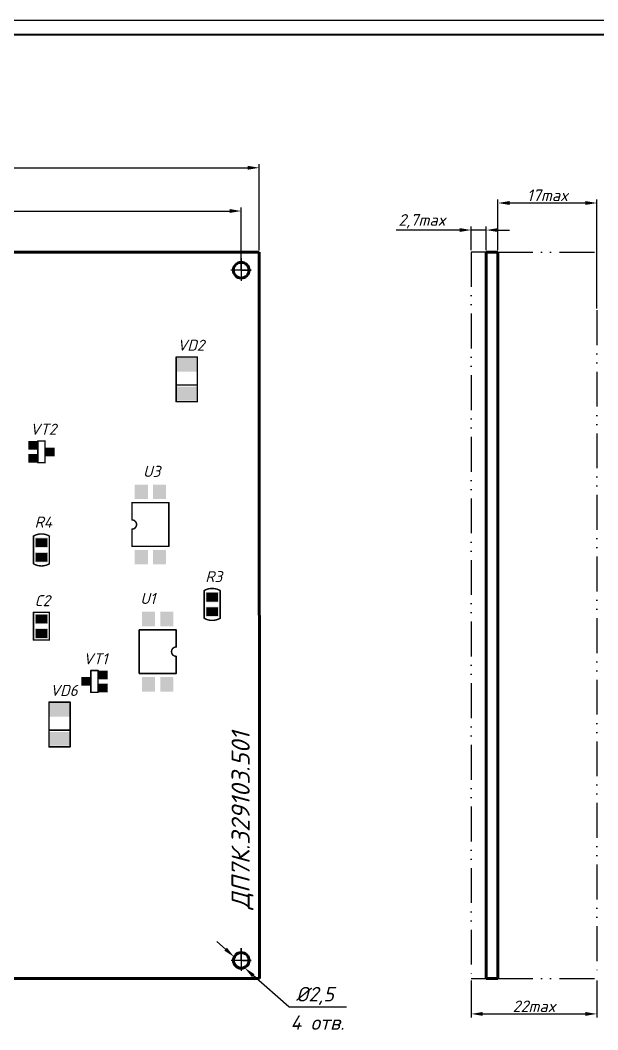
# Model space of a CAD drawing. Header units: millimetres. Extents: x 19 to 3628, y -3840 to 6.
# Drawn here: x 3017.1 to 3215.8, y -3593.2 to -3245.8 of the extents above; entities that cross this region are included whole.
import ezdxf

# ---------------------------------------------------------------- set-up
doc = ezdxf.new("R2010")
doc.units = ezdxf.units.MM
doc.header["$PDMODE"] = 2
doc.linetypes.add('ACAD_ISO12W100', pattern=[21, 12, -3, 0, -3, 0, -3])
doc.linetypes.add('Штрихпунктирная МГВРК', pattern=[30, 10, -2, 1, -2, 10, -2, 1, -2])
doc.layers.get('0').update_dxf_attribs({"lineweight": 80})
for name, color, linetype, lineweight in [('1-оси', 1, 'Штрихпунктирная МГВРК', 30), ('2-тонкие', 141, 'Continuous', 30), ('3-размеры', 220, 'Continuous', 30), ('Основная', 7, 'Continuous', 40)]:
    doc.layers.add(name, color=color, linetype=linetype, lineweight=lineweight)
for name, color, linetype in [('KONTUR', 7, 'Continuous'), ('TopOverlay', 2, 'Continuous'), ('TopPaste', 8, 'Continuous'), ('TopSolder', 216, 'Continuous')]:
    doc.layers.add(name, color=color, linetype=linetype)
doc.styles.get("Standard").update_dxf_attribs({"font": 'isocpeui.ttf'})
doc.styles.add('Мой', font='isocpeui.ttf')
doc.dimstyles.new('Мой', dxfattribs={"dimtxt": 4, "dimasz": 4, "dimexe": 1.25, "dimexo": 0.625, "dimtad": 1, "dimdec": 0, "dimtxsty": 'Мой', "dimcen": 2.5, "dimadec": 0, "dimazin": 0, "dimtfac": 1, "dimtdec": 0, "dimtmove": 0, "dimatfit": 3, "dimfxl": 1, "dimarcsym": 0})

# ---------------------------------------------------------------- blocks, each defined once
blk = doc.blocks.new('*D35')
at = {"layer": '3-размеры', "color": 0, "lineweight": -2, "transparency": 16777216}
for p, q in [((3181.46, -3324.92), (3181.46, -3307.42)), ((3215.54, -3344.92), (3215.54, -3307.42)), ((3185.46, -3308.67), (3211.54, -3308.67))]:
    blk.add_line(p, q, dxfattribs=at)
at = {"layer": '3-размеры', "color": 0, "transparency": 16777216}
for points in [[(3185.46, -3308), (3185.46, -3309.33), (3181.46, -3308.67)], [(3211.54, -3308), (3211.54, -3309.33), (3215.54, -3308.67)]]:
    blk.add_solid(points, dxfattribs=at)
at = {"layer": 'Defpoints', "color": 0, "transparency": 16777216}
for p in [(3215.54, -3308.67), (3181.46, -3325.54), (3215.54, -3345.54)]:
    blk.add_point(p, dxfattribs=at)
at = {"layer": '3-размеры', "color": 0, "transparency": 16777216, "insert": (3198.5, -3306.02), "char_height": 4, "width": 10.1701, "attachment_point": 5, "style": 'Мой'}
blk.add_mtext('17max', dxfattribs=at)
blk = doc.blocks.new('*D36')
at = {"layer": '3-размеры', "color": 0, "lineweight": -2, "transparency": 16777216}
for p, q in [((3172.24, -3324.92), (3172.24, -3316.73)), ((3177.46, -3324.92), (3177.46, -3316.73)), ((3168.24, -3317.98), (3146.41, -3317.98)), ((3177.46, -3317.98), (3172.24, -3317.98)), ((3181.46, -3317.98), (3185.46, -3317.98))]:
    blk.add_line(p, q, dxfattribs=at)
at = {"layer": '3-размеры', "color": 0, "transparency": 16777216}
for points in [[(3168.24, -3317.31), (3168.24, -3318.65), (3172.24, -3317.98)], [(3181.46, -3317.31), (3181.46, -3318.65), (3177.46, -3317.98)]]:
    blk.add_solid(points, dxfattribs=at)
at = {"layer": 'Defpoints', "color": 0, "transparency": 16777216}
for p in [(3172.24, -3317.98), (3172.24, -3325.54), (3177.46, -3325.54)]:
    blk.add_point(p, dxfattribs=at)
at = {"layer": '3-размеры', "color": 0, "transparency": 16777216, "insert": (3155.32, -3314.96), "char_height": 4, "attachment_point": 5, "style": 'Мой'}
blk.add_mtext('2,7max', dxfattribs=at)
blk = doc.blocks.new('*D37')
at = {"layer": '3-размеры', "color": 0, "lineweight": -2, "transparency": 16777216}
for p, q in [((3172.24, -3576.17), (3172.24, -3588.97)), ((3215.54, -3576.17), (3215.54, -3588.97)), ((3176.24, -3587.72), (3211.54, -3587.72))]:
    blk.add_line(p, q, dxfattribs=at)
at = {"layer": '3-размеры', "color": 0, "transparency": 16777216}
for points in [[(3176.24, -3587.05), (3176.24, -3588.39), (3172.24, -3587.72)], [(3211.54, -3587.05), (3211.54, -3588.39), (3215.54, -3587.72)]]:
    blk.add_solid(points, dxfattribs=at)
at = {"layer": 'Defpoints', "color": 0, "transparency": 16777216}
for p in [(3172.24, -3575.54), (3215.54, -3575.54), (3215.54, -3587.72)]:
    blk.add_point(p, dxfattribs=at)
at = {"layer": '3-размеры', "color": 0, "transparency": 16777216, "insert": (3193.89, -3585.1), "char_height": 4, "width": 11.7152, "attachment_point": 5, "style": 'Мой'}
blk.add_mtext('22max', dxfattribs=at)
blk = doc.blocks.new('*D38')
at = {"layer": '3-размеры', "color": 0, "lineweight": -2, "transparency": 16777216}
for p, q in [((2861.82, -3331.18), (2861.82, -3310.18)), ((3093.12, -3331.17), (3093.12, -3310.18)), ((2865.82, -3311.43), (3089.12, -3311.43))]:
    blk.add_line(p, q, dxfattribs=at)
at = {"layer": '3-размеры', "color": 0, "transparency": 16777216}
for points in [[(2865.82, -3310.76), (2865.82, -3312.09), (2861.82, -3311.43)], [(3089.12, -3310.76), (3089.12, -3312.09), (3093.12, -3311.43)]]:
    blk.add_solid(points, dxfattribs=at)
at = {"layer": 'Defpoints', "color": 0, "transparency": 16777216}
for p in [(3093.12, -3311.43), (2861.82, -3331.81), (3093.12, -3331.8)]:
    blk.add_point(p, dxfattribs=at)
at = {"layer": '3-размеры', "color": 0, "transparency": 16777216, "insert": (2977.47, -3308.4), "char_height": 4, "attachment_point": 5, "style": 'Мой'}
blk.add_mtext('92,5', dxfattribs=at)
blk = doc.blocks.new('*D42')
at = {"layer": '3-размеры', "color": 0, "lineweight": -2, "transparency": 16777216}
for p, q in [((2855.61, -3324.93), (2855.61, -3295.3)), ((2859.61, -3296.55), (3095.35, -3296.55)), ((3099.35, -3324.92), (3099.35, -3295.3))]:
    blk.add_line(p, q, dxfattribs=at)
at = {"layer": '3-размеры', "color": 0, "transparency": 16777216}
for points in [[(2859.61, -3295.88), (2859.61, -3297.21), (2855.61, -3296.55)], [(3095.35, -3295.88), (3095.35, -3297.21), (3099.35, -3296.55)]]:
    blk.add_solid(points, dxfattribs=at)
at = {"layer": 'Defpoints', "color": 0, "transparency": 16777216}
for p in [(3099.35, -3296.55), (2855.61, -3325.56), (3099.35, -3325.55)]:
    blk.add_point(p, dxfattribs=at)
at = {"layer": '3-размеры', "color": 0, "transparency": 16777216, "insert": (2977.48, -3293.52), "char_height": 4, "attachment_point": 5, "style": 'Мой'}
blk.add_mtext('97,5', dxfattribs=at)

msp = doc.modelspace()

# ---------------------------------------------------------------- linework, layer by layer
at = {"lineweight": 70}
for p, q in [((2855.61, -3325.56), (3099.35, -3325.55)), ((3099.35, -3325.55), (3099.36, -3575.55)), ((3181.46, -3325.54), (3177.46, -3325.54)), ((3177.46, -3325.54), (3177.46, -3575.54)), ((3181.46, -3575.54), (3181.46, -3325.54)), ((3099.36, -3575.55), (2855.61, -3575.56)), ((3177.46, -3575.54), (3181.46, -3575.54))]:
    msp.add_line(p, q, dxfattribs=at)
for centre in [(3093.12, -3331.8), (3093.13, -3569.3)]:
    msp.add_circle(centre, 2.7)
at = {"layer": '1-оси'}
for p, q in [((3093.12, -3331.8), (3093.12, -3327.62)), ((3093.12, -3327.62), (3093.12, -3335.41)), ((3096.53, -3331.8), (3089.6, -3331.8)), ((3093.5, -3331.8), (3096.53, -3331.8)), ((3093.13, -3569.3), (3093.13, -3565.12)), ((3093.13, -3565.12), (3093.13, -3572.91)), ((3096.54, -3569.3), (3089.62, -3569.3)), ((3093.52, -3569.3), (3096.54, -3569.3))]:
    msp.add_line(p, q, dxfattribs=at)
at = {"layer": '2-тонкие', "linetype": 'ACAD_ISO12W100'}
for p, q in [((3177.46, -3325.54), (3172.24, -3325.54)), ((3172.24, -3325.54), (3172.24, -3575.54)), ((3181.46, -3325.54), (3215.54, -3325.54)), ((3215.54, -3345.54), (3215.54, -3575.54)), ((3172.24, -3575.54), (3177.46, -3575.54)), ((3181.46, -3575.54), (3215.54, -3575.54))]:
    msp.add_line(p, q, dxfattribs=at)
at = {"layer": '3-размеры'}
for p, q in [((3087.74, -3565.44), (3084.78, -3562.75)), ((3109.55, -3585.25), (3097.27, -3574.55)), ((3109.55, -3585.25), (3129.37, -3585.25))]:
    msp.add_line(p, q, dxfattribs=at)
for points in [[(3088.19, -3564.94), (3087.29, -3565.93), (3090.7, -3568.13)], [(3097.72, -3574.06), (3096.82, -3575.05), (3094.31, -3571.86)]]:
    msp.add_solid(points, dxfattribs=at)
at = {"layer": 'KONTUR'}
msp.add_line((2787.23, -3245.77), (3628.23, -3245.77), dxfattribs=at)
at = {"layer": 'TopOverlay', "const_width": 0.5}
for points in [[(3070.75, -3377.06), (3070.75, -3361.68)], [(3070.75, -3361.68), (3078, -3361.68)], [(3078, -3377.06), (3078, -3361.68)], [(3070.75, -3371.31), (3078, -3371.31)], [(3070.75, -3377.06), (3078, -3377.06)], [(3023.12, -3398.06), (3023.12, -3390.56)], [(3023.12, -3390.56), (3025.62, -3390.56)], [(3025.62, -3398.06), (3025.62, -3390.56)], [(3025.62, -3398.06), (3025.62, -3390.56)], [(3023.12, -3398.06), (3025.62, -3398.06)], [(3055.52, -3417.72), (3055.52, -3411.81)], [(3055.52, -3411.81), (3068.22, -3411.81)], [(3068.22, -3426.81), (3068.22, -3411.81)], [(3055.52, -3426.81), (3055.52, -3420.9)], [(3021.62, -3432.81), (3021.62, -3423.31)], [(3027.12, -3432.81), (3027.12, -3423.31)], [(3055.52, -3426.81), (3068.22, -3426.81)], [(3080.37, -3451.56), (3080.37, -3442.06)], [(3085.87, -3451.56), (3085.87, -3442.06)], [(3021.62, -3449.56), (3027.12, -3449.56)], [(3021.62, -3459.06), (3021.62, -3449.56)], [(3027.12, -3459.06), (3027.12, -3449.56)], [(3058.02, -3455.56), (3070.72, -3455.56)], [(3058.02, -3470.56), (3058.02, -3455.56)], [(3070.72, -3461.47), (3070.72, -3455.56)], [(3021.62, -3459.06), (3027.12, -3459.06)], [(3070.72, -3470.56), (3070.72, -3464.65)], [(3041.37, -3477.06), (3041.37, -3469.56)], [(3041.37, -3469.56), (3043.87, -3469.56)], [(3041.37, -3477.06), (3041.37, -3469.56)], [(3043.87, -3477.06), (3043.87, -3469.56)], [(3058.02, -3470.56), (3070.72, -3470.56)], [(3041.37, -3477.06), (3043.87, -3477.06)], [(3027, -3495.81), (3027, -3480.43)], [(3027, -3480.43), (3034.25, -3480.43)], [(3034.25, -3495.81), (3034.25, -3480.43)], [(3027, -3490.06), (3034.25, -3490.06)], [(3027, -3495.81), (3034.25, -3495.81)]]:
    msp.add_lwpolyline(points, dxfattribs=at)
at = {"layer": 'TopOverlay', "const_width": 0.25}
for points in [[(3070.62, -3361.68, 1), (3070.87, -3361.68, 1)], [(3070.62, -3361.68, 1), (3070.87, -3361.68, 1)], [(3077.87, -3361.68, 1), (3078.12, -3361.68, 1)], [(3077.87, -3361.68, 1), (3078.12, -3361.68, 1)], [(3070.62, -3371.31, 1), (3070.87, -3371.31, 1)], [(3077.87, -3371.31, 1), (3078.12, -3371.31, 1)], [(3070.62, -3377.06, 1), (3070.87, -3377.06, 1)], [(3070.62, -3377.06, 1), (3070.87, -3377.06, 1)], [(3077.87, -3377.06, 1), (3078.12, -3377.06, 1)], [(3077.87, -3377.06, 1), (3078.12, -3377.06, 1)], [(3023, -3390.56, 1), (3023.25, -3390.56, 1)], [(3023, -3390.56, 1), (3023.25, -3390.56, 1)], [(3025.5, -3390.56, 1), (3025.75, -3390.56, 1)], [(3025.5, -3390.56, 1), (3025.75, -3390.56, 1)], [(3025.5, -3390.56, 1), (3025.75, -3390.56, 1)], [(3023, -3398.06, 1), (3023.25, -3398.06, 1)], [(3023, -3398.06, 1), (3023.25, -3398.06, 1)], [(3025.5, -3398.06, 1), (3025.75, -3398.06, 1)], [(3025.5, -3398.06, 1), (3025.75, -3398.06, 1)], [(3025.5, -3398.06, 1), (3025.75, -3398.06, 1)], [(3055.4, -3411.81, 1), (3055.65, -3411.81, 1)], [(3055.4, -3411.81, 1), (3055.65, -3411.81, 1)], [(3068.1, -3411.81, 1), (3068.35, -3411.81, 1)], [(3068.1, -3411.81, 1), (3068.35, -3411.81, 1)], [(3055.4, -3417.72, 1), (3055.65, -3417.72, 1)], [(3055.4, -3417.72, 1), (3055.65, -3417.72, 1)], [(3055.4, -3420.9, 1), (3055.65, -3420.9, 1)], [(3055.4, -3420.9, 1), (3055.65, -3420.9, 1)], [(3021.5, -3423.31, 1), (3021.75, -3423.31, 1)], [(3021.52, -3423.28, 1), (3021.77, -3423.28, 1)], [(3026.95, -3423.27, 1), (3027.2, -3423.27, 1)], [(3027, -3423.31, 1), (3027.25, -3423.31, 1)], [(3055.4, -3426.81, 1), (3055.65, -3426.81, 1)], [(3055.4, -3426.81, 1), (3055.65, -3426.81, 1)], [(3068.1, -3426.81, 1), (3068.35, -3426.81, 1)], [(3068.1, -3426.81, 1), (3068.35, -3426.81, 1)], [(3021.5, -3432.81, 1), (3021.75, -3432.81, 1)], [(3021.54, -3432.85, 1), (3021.79, -3432.85, 1)], [(3026.97, -3432.83, 1), (3027.22, -3432.83, 1)], [(3027, -3432.81, 1), (3027.25, -3432.81, 1)], [(3080.25, -3442.06, 1), (3080.5, -3442.06, 1)], [(3080.27, -3442.03, 1), (3080.52, -3442.03, 1)], [(3085.7, -3442.02, 1), (3085.95, -3442.02, 1)], [(3085.75, -3442.06, 1), (3086, -3442.06, 1)], [(3021.5, -3449.56, 1), (3021.75, -3449.56, 1)], [(3021.5, -3449.56, 1), (3021.75, -3449.56, 1)], [(3027, -3449.56, 1), (3027.25, -3449.56, 1)], [(3027, -3449.56, 1), (3027.25, -3449.56, 1)], [(3080.25, -3451.56, 1), (3080.5, -3451.56, 1)], [(3080.29, -3451.6, 1), (3080.54, -3451.6, 1)], [(3085.72, -3451.58, 1), (3085.97, -3451.58, 1)], [(3085.75, -3451.56, 1), (3086, -3451.56, 1)], [(3057.9, -3455.56, 1), (3058.15, -3455.56, 1)], [(3057.9, -3455.56, 1), (3058.15, -3455.56, 1)], [(3070.6, -3455.56, 1), (3070.85, -3455.56, 1)], [(3070.6, -3455.56, 1), (3070.85, -3455.56, 1)], [(3021.5, -3459.06, 1), (3021.75, -3459.06, 1)], [(3021.5, -3459.06, 1), (3021.75, -3459.06, 1)], [(3027, -3459.06, 1), (3027.25, -3459.06, 1)], [(3027, -3459.06, 1), (3027.25, -3459.06, 1)], [(3070.6, -3461.47, 1), (3070.85, -3461.47, 1)], [(3070.6, -3461.47, 1), (3070.85, -3461.47, 1)], [(3070.6, -3464.65, 1), (3070.85, -3464.65, 1)], [(3070.6, -3464.65, 1), (3070.85, -3464.65, 1)], [(3041.25, -3469.56, 1), (3041.5, -3469.56, 1)], [(3041.25, -3469.56, 1), (3041.5, -3469.56, 1)], [(3041.25, -3469.56, 1), (3041.5, -3469.56, 1)], [(3043.75, -3469.56, 1), (3044, -3469.56, 1)], [(3043.75, -3469.56, 1), (3044, -3469.56, 1)], [(3057.9, -3470.56, 1), (3058.15, -3470.56, 1)], [(3057.9, -3470.56, 1), (3058.15, -3470.56, 1)], [(3070.6, -3470.56, 1), (3070.85, -3470.56, 1)], [(3070.6, -3470.56, 1), (3070.85, -3470.56, 1)], [(3041.25, -3477.06, 1), (3041.5, -3477.06, 1)], [(3041.25, -3477.06, 1), (3041.5, -3477.06, 1)], [(3041.25, -3477.06, 1), (3041.5, -3477.06, 1)], [(3043.75, -3477.06, 1), (3044, -3477.06, 1)], [(3043.75, -3477.06, 1), (3044, -3477.06, 1)], [(3026.87, -3480.43, 1), (3027.12, -3480.43, 1)], [(3026.87, -3480.43, 1), (3027.12, -3480.43, 1)], [(3034.12, -3480.43, 1), (3034.37, -3480.43, 1)], [(3034.12, -3480.43, 1), (3034.37, -3480.43, 1)], [(3026.87, -3490.06, 1), (3027.12, -3490.06, 1)], [(3034.12, -3490.06, 1), (3034.37, -3490.06, 1)], [(3026.87, -3495.81, 1), (3027.12, -3495.81, 1)], [(3026.87, -3495.81, 1), (3027.12, -3495.81, 1)], [(3034.12, -3495.81, 1), (3034.37, -3495.81, 1)], [(3034.12, -3495.81, 1), (3034.37, -3495.81, 1)]]:
    msp.add_lwpolyline(points, format="xyb", close=True, dxfattribs=at)
at = {"layer": 'TopOverlay', "const_width": 0.5}
for points in [[(3055.52, -3417.72, -1), (3055.52, -3420.9)], [(3021.64, -3423.28, -0.264424), (3027.08, -3423.27)], [(3027.1, -3432.83, -0.264424), (3021.66, -3432.85)], [(3080.39, -3442.03, -0.264424), (3085.83, -3442.02)], [(3085.85, -3451.58, -0.264424), (3080.41, -3451.6)], [(3070.72, -3464.65, -1), (3070.72, -3461.47)]]:
    msp.add_lwpolyline(points, format="xyb", dxfattribs=at)
at = {"layer": 'TopPaste'}
for points in [[(3071.25, -3366.43), (3077.5, -3366.43), (3071.25, -3362.18), (3077.5, -3362.18)], [(3071.25, -3376.43), (3077.5, -3376.43), (3071.25, -3372.18), (3077.5, -3372.18)], [(3020.12, -3390.81), (3020.12, -3393.31), (3022.62, -3390.81), (3022.62, -3393.31)], [(3026.12, -3393.06), (3026.12, -3395.56), (3028.62, -3393.06), (3028.62, -3395.56)], [(3020.12, -3395.31), (3020.12, -3397.81), (3022.62, -3395.31), (3022.62, -3397.81)], [(3060.75, -3410.31), (3060.75, -3405.81), (3056.75, -3410.31), (3056.75, -3405.81)], [(3067, -3410.31), (3067, -3405.81), (3063, -3410.31), (3063, -3405.81)], [(3022.37, -3427.06), (3026.37, -3427.06), (3022.37, -3424.06), (3026.37, -3424.06)], [(3060.75, -3432.81), (3060.75, -3428.31), (3056.75, -3432.81), (3056.75, -3428.31)], [(3067, -3432.81), (3067, -3428.31), (3063, -3432.81), (3063, -3428.31)], [(3022.37, -3432.06), (3026.37, -3432.06), (3022.37, -3429.06), (3026.37, -3429.06)], [(3081.12, -3445.81), (3085.12, -3445.81), (3081.12, -3442.81), (3085.12, -3442.81)], [(3059.25, -3449.56), (3059.25, -3454.06), (3063.25, -3449.56), (3063.25, -3454.06)], [(3065.5, -3449.56), (3065.5, -3454.06), (3069.5, -3449.56), (3069.5, -3454.06)], [(3081.12, -3450.81), (3085.12, -3450.81), (3081.12, -3447.81), (3085.12, -3447.81)], [(3022.37, -3453.31), (3026.37, -3453.31), (3022.37, -3450.31), (3026.37, -3450.31)], [(3022.37, -3458.31), (3026.37, -3458.31), (3022.37, -3455.31), (3026.37, -3455.31)], [(3046.87, -3472.31), (3046.87, -3469.81), (3044.37, -3472.31), (3044.37, -3469.81)], [(3040.87, -3474.56), (3040.87, -3472.06), (3038.37, -3474.56), (3038.37, -3472.06)], [(3059.25, -3472.06), (3059.25, -3476.56), (3063.25, -3472.06), (3063.25, -3476.56)], [(3065.5, -3472.06), (3065.5, -3476.56), (3069.5, -3472.06), (3069.5, -3476.56)], [(3046.87, -3476.81), (3046.87, -3474.31), (3044.37, -3476.81), (3044.37, -3474.31)], [(3027.5, -3485.18), (3033.75, -3485.18), (3027.5, -3480.93), (3033.75, -3480.93)], [(3027.5, -3495.18), (3033.75, -3495.18), (3027.5, -3490.93), (3033.75, -3490.93)]]:
    msp.add_solid(points, dxfattribs=at)
at = {"layer": 'TopSolder'}
for points in [[(3070.99, -3366.69), (3077.75, -3366.69), (3070.99, -3361.93), (3077.75, -3361.93)], [(3070.99, -3376.69), (3077.75, -3376.69), (3070.99, -3371.93), (3077.75, -3371.93)], [(3019.87, -3390.56), (3019.87, -3393.56), (3022.88, -3390.56), (3022.88, -3393.56)], [(3025.87, -3392.81), (3025.87, -3395.81), (3028.88, -3392.81), (3028.88, -3395.81)], [(3019.87, -3395.06), (3019.87, -3398.06), (3022.88, -3395.06), (3022.88, -3398.06)], [(3061, -3410.56), (3061, -3405.56), (3056.49, -3410.56), (3056.49, -3405.56)], [(3067.25, -3410.56), (3067.25, -3405.56), (3062.74, -3410.56), (3062.74, -3405.56)], [(3022.12, -3427.31), (3026.63, -3427.31), (3022.12, -3423.81), (3026.63, -3423.81)], [(3022.12, -3432.31), (3026.63, -3432.31), (3022.12, -3428.81), (3026.63, -3428.81)], [(3061, -3433.06), (3061, -3428.06), (3056.49, -3433.06), (3056.49, -3428.06)], [(3067.25, -3433.06), (3067.25, -3428.06), (3062.74, -3433.06), (3062.74, -3428.06)], [(3080.87, -3446.06), (3085.38, -3446.06), (3080.87, -3442.56), (3085.38, -3442.56)], [(3058.99, -3449.31), (3058.99, -3454.31), (3063.5, -3449.31), (3063.5, -3454.31)], [(3065.24, -3449.31), (3065.24, -3454.31), (3069.75, -3449.31), (3069.75, -3454.31)], [(3080.87, -3451.06), (3085.38, -3451.06), (3080.87, -3447.56), (3085.38, -3447.56)], [(3022.12, -3453.56), (3026.63, -3453.56), (3022.12, -3450.06), (3026.63, -3450.06)], [(3022.12, -3458.56), (3026.63, -3458.56), (3022.12, -3455.06), (3026.63, -3455.06)], [(3047.13, -3472.56), (3047.13, -3469.56), (3044.12, -3472.56), (3044.12, -3469.56)], [(3041.13, -3474.81), (3041.13, -3471.81), (3038.12, -3474.81), (3038.12, -3471.81)], [(3047.13, -3477.06), (3047.13, -3474.06), (3044.12, -3477.06), (3044.12, -3474.06)], [(3058.99, -3471.81), (3058.99, -3476.81), (3063.5, -3471.81), (3063.5, -3476.81)], [(3065.24, -3471.81), (3065.24, -3476.81), (3069.75, -3471.81), (3069.75, -3476.81)], [(3027.24, -3485.44), (3034, -3485.44), (3027.24, -3480.68), (3034, -3480.68)], [(3027.24, -3495.44), (3034, -3495.44), (3027.24, -3490.68), (3034, -3490.68)]]:
    msp.add_solid(points, dxfattribs=at)
at = {"layer": 'Основная'}
msp.add_line((3623.23, -3250.77), (2807.23, -3250.77), dxfattribs=at)

# ---------------------------------------------------------------- texts
at = {"lineweight": 30, "insert": (3089.79, -3551.71), "char_height": 6.25, "attachment_point": 1, "rotation": 90}
msp.add_mtext_dynamic_manual_height_columns('ДП7К.329103.501 ', width=92.4945, gutter_width=12.5, heights=[0], dxfattribs=at)
at = {"layer": '2-тонкие', "char_height": 5, "attachment_point": 1, "style": 'Мой'}
for s, width, insert in [('%%C2,5', 14.5539, (3111.92, -3578.44)), ('4 отв.', 28.8826, (3110.05, -3588.19))]:
    msp.add_mtext_dynamic_manual_height_columns(s, width=width, gutter_width=12.5, heights=[0], dxfattribs=dict(at, insert=insert))
at = {"layer": 'TopOverlay'}
for s, p in [('VD2', (3071.13, -3359.53)), ('VT2', (3020.49, -3388.42)), ('U3', (3059.34, -3402.93)), ('R4', (3022.03, -3420.38)), ('R3', (3080.75, -3439.16)), ('U1', (3058.39, -3446.65)), ('C2', (3022.03, -3447.41)), ('VT1', (3038.77, -3467.41)), ('VD6', (3027.36, -3478.3))]:
    msp.add_text(s, height=3.81, dxfattribs=at).set_placement(p)

# ---------------------------------------------------------------- dimensions: what is measured, and where the dimension line sits
at = {"layer": '3-размеры'}
for base, p1, p2, text, picture, middle in [((3099.35, -3296.55), (2855.61, -3325.56), (3099.35, -3325.55), '97,5', '*D42', (2977.48, -3293.52)), ((3215.54, -3308.67), (3181.46, -3325.54), (3215.54, -3345.54), '17max', '*D35', (3198.5, -3306.02)), ((3093.12, -3311.43), (2861.82, -3331.81), (3093.12, -3331.8), '92,5', '*D38', (2977.47, -3308.4)), ((3172.24, -3317.98), (3177.46, -3325.54), (3172.24, -3325.54), '2,7max', '*D36', (3155.32, -3314.96))]:
    dim = msp.add_linear_dim(base=base, p1=p1, p2=p2, text=text, dimstyle='Мой', dxfattribs=at)
    dim.commit()
    dim.dimension.update_dxf_attribs({"geometry": picture, "text_midpoint": middle})
dim = msp.add_linear_dim(base=(3215.54, -3587.72), p1=(3172.24, -3575.54), p2=(3215.54, -3575.54), text='22max', dimstyle='Мой', dxfattribs=at)
dim.commit()
dim.dimension.update_dxf_attribs({"geometry": '*D37', "text_midpoint": (3193.89, -3587.72), "dimtype": 160})

doc.saveas('drawing.dxf')
